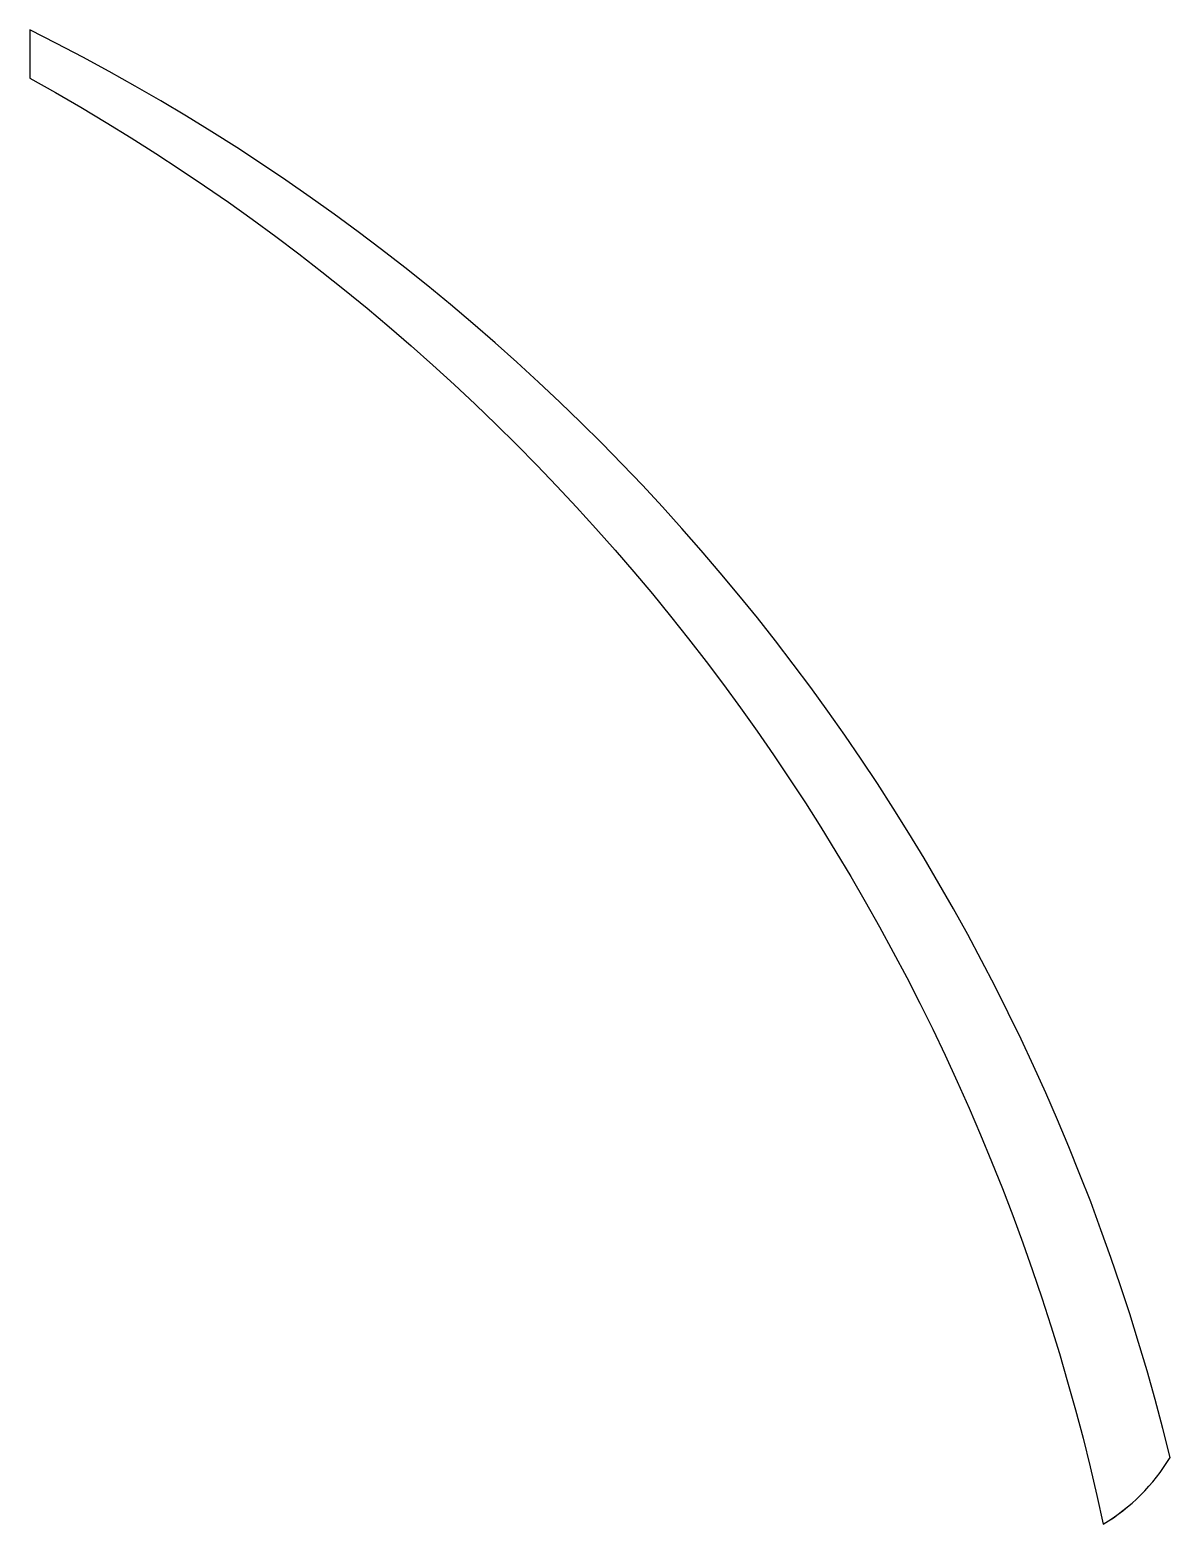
# Model space of a CAD drawing. Header units: metres. Extents: x 0 to 4.73, y -6.19 to 0.
import ezdxf

# ---------------------------------------------------------------- set-up
doc = ezdxf.new("R2010")
doc.units = ezdxf.units.M

msp = doc.modelspace()

# ---------------------------------------------------------------- linework, layer by layer
msp.add_line((0, 0), (0, -0.2))
msp.add_lwpolyline([(0, -0.2, -0.217082), (4.4498, -6.1916, 0.124129), (4.727, -5.9156, 0.220575), (0, 0)], format="xyb")
msp.add_ellipse((4.0411, -5.5038), major_axis=(0, -0.8), ratio=1, start_param=0.536117, end_param=1.030104)

doc.saveas('drawing.dxf')
